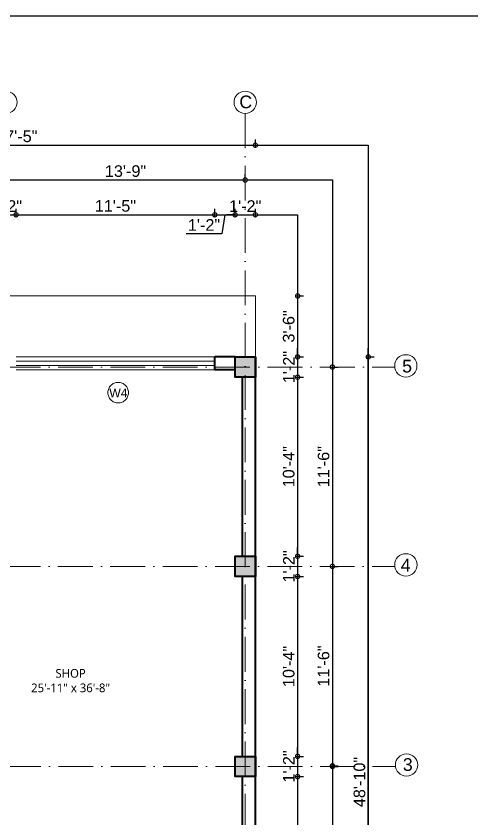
# Model space of a CAD drawing. Header units: inches. Extents: x -71 to 2682309, y -3332 to 801571.
# Drawn here: x 2668624 to 2668938, y 798589 to 799143 of the extents above; entities that cross this region are included whole.
import ezdxf

# ---------------------------------------------------------------- set-up
doc = ezdxf.new("R2010")
doc.units = ezdxf.units.IN
doc.header["$MEASUREMENT"] = 0
doc.header["$PDMODE"] = 99
doc.linetypes.add('ACAD_ISO04W100', pattern=[30, 24, -3, 0, -3])
doc.linetypes.add('ACAD_ISO10W100', pattern=[18, 12, -3, 0, -3])
for name, color, linetype, lineweight in [('BORDER', 5, 'Continuous', 60), ('CENTER  LINE RA', 10, 'ACAD_ISO04W100', 18), ('CONC. OUTLINE RA', 150, 'Continuous', 40), ('DOOR-WIN RA', 3, 'Continuous', 20), ('ele 4', 114, 'Continuous', 9), ('HATCH RA', 8, 'Continuous', 9), ('stair EA', 132, 'Continuous', 5), ('TEXT RA', 254, 'Continuous', 20), ('TEXTURE EA', 8, 'ACAD_ISO10W100', 9), ('wall EA', 24, 'Continuous', 40)]:
    doc.layers.add(name, color=color, linetype=linetype, lineweight=lineweight)
for name, color, linetype in [('HACTH', 7, 'Continuous'), ('lettring', 7, 'Continuous'), ('text EA', 7, 'Continuous')]:
    doc.layers.add(name, color=color, linetype=linetype)
doc.styles.add('EAPL', font='arial.ttf', dxfattribs={"height": 8})
doc.styles.get("Standard").update_dxf_attribs({"font": 'arial.ttf'})
doc.dimstyles.new('EA Copy of 1-8', dxfattribs={"dimtxt": 8, "dimasz": 6, "dimexe": 4, "dimexo": 6, "dimgap": 2, "dimtad": 1, "dimdec": 0, "dimzin": 0, "dimdsep": 46, "dimlunit": 3, "dimtxsty": 'EAPL', "dimblk": 'DOTSMALL', "dimcen": -0.09, "dimdle": 6, "dimclrd": 256, "dimclre": 256, "dimclrt": 256, "dimadec": 0, "dimazin": 0, "dimtfac": 8, "dimtdec": 0, "dimtix": 1, "dimtmove": 0, "dimatfit": 3, "dimldrblk": 'OPEN30', "dimfxl": 1, "dimfxlon": 1, "dimtolj": 1, "dimtzin": 0, "dimlwd": -1, "dimlwe": -1, "dimarcsym": 0})

# ---------------------------------------------------------------- blocks, each defined once
blk = doc.blocks.new('COLUMN')
at = {"layer": 'HACTH', "lineweight": 30, "transparency": 33554541}
h = blk.add_hatch(color=256, dxfattribs=at)
h.dxf.hatch_style = 1
h.paths.add_polyline_path([(2659104.19, 784576.38), (2659090.19, 784576.38), (2659090.19, 784562.38), (2659104.19, 784562.38)])
at = {"layer": 'CONC. OUTLINE RA'}
blk.add_lwpolyline([(2659090.19, 784576.38), (2659104.19, 784576.38), (2659104.19, 784562.38), (2659090.19, 784562.38)], close=True, dxfattribs=at)
blk = doc.blocks.new('_DotSmall')
at = {"color": 0, "linetype": 'ByBlock', "const_width": 0.5}
blk.add_lwpolyline([(-0.0625, 0, 1), (0.0625, 0, 1)], format="xyb", close=True, dxfattribs=at)
blk = doc.blocks.new('*D1025')
at = {"layer": 'Defpoints', "color": 0, "transparency": 16777216}
for p in [(2668781.63, 799029.57), (2668781.63, 798918.57), (2668616.63, 798898.6)]:
    blk.add_point(p, dxfattribs=at)
at = {"layer": 'lettring', "transparency": 16777216}
for p, q in [((2668616.63, 799028.57), (2668616.63, 799033.57)), ((2668781.63, 799028.57), (2668781.63, 799033.57)), ((2668610.63, 799029.57), (2668787.63, 799029.57))]:
    blk.add_line(p, q, dxfattribs=at)
at = {"layer": 'lettring', "transparency": 16777216, "xscale": 6, "yscale": 6, "zscale": 6, "rotation": 180}
blk.add_blockref('_DotSmall', (2668616.63, 799029.57), dxfattribs=at)
at = {"layer": 'lettring', "transparency": 16777216, "xscale": 6, "yscale": 6, "zscale": 6}
blk.add_blockref('_DotSmall', (2668781.63, 799029.57), dxfattribs=at)
at = {"layer": 'lettring', "transparency": 16777216, "insert": (2668699.13, 799035.66), "char_height": 8, "attachment_point": 5, "style": 'EAPL'}
blk.add_mtext('\\A1;13\'-9"', dxfattribs=at)
blk = doc.blocks.new('_Open30')
at = {"color": 0, "linetype": 'ByBlock', "lineweight": -2}
for p, q in [((-1, 0.268), (0, 0)), ((0, 0), (-1, -0.268)), ((0, 0), (-1, 0))]:
    blk.add_line(p, q, dxfattribs=at)
blk = doc.blocks.new('*D1057')
at = {"layer": 'Defpoints', "color": 0, "transparency": 16777216}
for p in [(2668788.63, 799053.57), (2668459.74, 798925.57), (2668788.63, 798907.57)]:
    blk.add_point(p, dxfattribs=at)
at = {"layer": 'lettring', "transparency": 16777216}
for p, q in [((2668459.74, 799052.57), (2668459.74, 799057.57)), ((2668788.63, 799052.57), (2668788.63, 799057.57)), ((2668453.74, 799053.57), (2668794.63, 799053.57))]:
    blk.add_line(p, q, dxfattribs=at)
at = {"layer": 'lettring', "transparency": 16777216, "xscale": 6, "yscale": 6, "zscale": 6, "rotation": 180}
blk.add_blockref('_DotSmall', (2668459.74, 799053.57), dxfattribs=at)
at = {"layer": 'lettring', "transparency": 16777216, "xscale": 6, "yscale": 6, "zscale": 6}
blk.add_blockref('_DotSmall', (2668788.63, 799053.57), dxfattribs=at)
at = {"layer": 'lettring', "transparency": 16777216, "insert": (2668624.18, 799059.66), "char_height": 8, "attachment_point": 5, "style": 'EAPL'}
blk.add_mtext('\\A1;27\'-5"', dxfattribs=at)
blk = doc.blocks.new('*D1026')
at = {"layer": 'Defpoints', "color": 0, "transparency": 16777216}
for p in [(2668788.63, 798949.57), (2668788.55, 798907.57), (2668817.74, 798907.57)]:
    blk.add_point(p, dxfattribs=at)
at = {"layer": 'lettring', "transparency": 16777216}
for p, q in [((2668817.74, 798955.57), (2668817.74, 798901.57)), ((2668816.74, 798949.57), (2668821.74, 798949.57)), ((2668816.74, 798907.57), (2668821.74, 798907.57))]:
    blk.add_line(p, q, dxfattribs=at)
at = {"layer": 'lettring', "transparency": 16777216, "xscale": 6, "yscale": 6, "zscale": 6}
for p, rotation in [((2668817.74, 798949.57), 90), ((2668817.74, 798907.57), 270)]:
    blk.add_blockref('_DotSmall', p, dxfattribs=dict(at, rotation=rotation))
at = {"layer": 'lettring', "transparency": 16777216, "insert": (2668811.65, 798928.57), "char_height": 8, "attachment_point": 5, "rotation": 90, "style": 'EAPL'}
blk.add_mtext('\\A1;3\'-6"', dxfattribs=at)
blk = doc.blocks.new('*D1027')
at = {"layer": 'Defpoints', "color": 0, "transparency": 16777216}
for p in [(2668788.63, 798907.57), (2668788.55, 798893.57), (2668817.74, 798893.57)]:
    blk.add_point(p, dxfattribs=at)
at = {"layer": 'lettring', "transparency": 16777216}
for p, q in [((2668817.74, 798907.57), (2668817.74, 798913.57)), ((2668816.74, 798907.57), (2668821.74, 798907.57)), ((2668817.74, 798907.57), (2668817.74, 798893.57)), ((2668816.74, 798893.57), (2668821.74, 798893.57)), ((2668817.74, 798893.57), (2668817.74, 798887.57))]:
    blk.add_line(p, q, dxfattribs=at)
at = {"layer": 'lettring', "transparency": 16777216, "xscale": 6, "yscale": 6, "zscale": 6}
for p, rotation in [((2668817.74, 798907.57), 270), ((2668817.74, 798893.57), 90)]:
    blk.add_blockref('_DotSmall', p, dxfattribs=dict(at, rotation=rotation))
at = {"layer": 'lettring', "transparency": 16777216, "insert": (2668811.72, 798900.57), "char_height": 8, "attachment_point": 5, "rotation": 90, "style": 'EAPL'}
blk.add_mtext('\\A1;1\'-2"', dxfattribs=at)
blk = doc.blocks.new('*D1028')
at = {"layer": 'Defpoints', "color": 0, "transparency": 16777216}
for p in [(2668788.55, 798893.57), (2668788.55, 798770.07), (2668817.74, 798770.07)]:
    blk.add_point(p, dxfattribs=at)
at = {"layer": 'lettring', "transparency": 16777216}
for p, q in [((2668817.74, 798899.57), (2668817.74, 798764.07)), ((2668816.74, 798893.57), (2668821.74, 798893.57)), ((2668816.74, 798770.07), (2668821.74, 798770.07))]:
    blk.add_line(p, q, dxfattribs=at)
at = {"layer": 'lettring', "transparency": 16777216, "xscale": 6, "yscale": 6, "zscale": 6}
for p, rotation in [((2668817.74, 798893.57), 90), ((2668817.74, 798770.07), 270)]:
    blk.add_blockref('_DotSmall', p, dxfattribs=dict(at, rotation=rotation))
at = {"layer": 'lettring', "transparency": 16777216, "insert": (2668811.65, 798831.82), "char_height": 8, "attachment_point": 5, "rotation": 90, "style": 'EAPL'}
blk.add_mtext('\\A1;10\'-4"', dxfattribs=at)
blk = doc.blocks.new('*D1029')
at = {"layer": 'Defpoints', "color": 0, "transparency": 16777216}
for p in [(2668788.64, 798770.07), (2668788.55, 798756.07), (2668817.74, 798756.07)]:
    blk.add_point(p, dxfattribs=at)
at = {"layer": 'lettring', "transparency": 16777216}
for p, q in [((2668817.74, 798770.07), (2668817.74, 798776.07)), ((2668816.74, 798770.07), (2668821.74, 798770.07)), ((2668817.74, 798770.07), (2668817.74, 798756.07)), ((2668816.74, 798756.07), (2668821.74, 798756.07)), ((2668817.74, 798756.07), (2668817.74, 798750.07))]:
    blk.add_line(p, q, dxfattribs=at)
at = {"layer": 'lettring', "transparency": 16777216, "xscale": 6, "yscale": 6, "zscale": 6}
for p, rotation in [((2668817.74, 798770.07), 270), ((2668817.74, 798756.07), 90)]:
    blk.add_blockref('_DotSmall', p, dxfattribs=dict(at, rotation=rotation))
at = {"layer": 'lettring', "transparency": 16777216, "insert": (2668811.72, 798763.07), "char_height": 8, "attachment_point": 5, "rotation": 90, "style": 'EAPL'}
blk.add_mtext('\\A1;1\'-2"', dxfattribs=at)
blk = doc.blocks.new('*D1030')
at = {"layer": 'Defpoints', "color": 0, "transparency": 16777216}
for p in [(2668788.55, 798756.07), (2668788.55, 798632.07), (2668817.74, 798632.07)]:
    blk.add_point(p, dxfattribs=at)
at = {"layer": 'lettring', "transparency": 16777216}
for p, q in [((2668817.74, 798762.07), (2668817.74, 798626.07)), ((2668816.74, 798756.07), (2668821.74, 798756.07)), ((2668816.74, 798632.07), (2668821.74, 798632.07))]:
    blk.add_line(p, q, dxfattribs=at)
at = {"layer": 'lettring', "transparency": 16777216, "xscale": 6, "yscale": 6, "zscale": 6}
for p, rotation in [((2668817.74, 798756.07), 90), ((2668817.74, 798632.07), 270)]:
    blk.add_blockref('_DotSmall', p, dxfattribs=dict(at, rotation=rotation))
at = {"layer": 'lettring', "transparency": 16777216, "insert": (2668811.65, 798694.07), "char_height": 8, "attachment_point": 5, "rotation": 90, "style": 'EAPL'}
blk.add_mtext('\\A1;10\'-4"', dxfattribs=at)
blk = doc.blocks.new('*D1031')
at = {"layer": 'Defpoints', "color": 0, "transparency": 16777216}
for p in [(2668788.55, 798632.07), (2668788.64, 798618.07), (2668817.74, 798618.07)]:
    blk.add_point(p, dxfattribs=at)
at = {"layer": 'lettring', "transparency": 16777216}
for p, q in [((2668817.74, 798632.07), (2668817.74, 798638.07)), ((2668816.74, 798632.07), (2668821.74, 798632.07)), ((2668817.74, 798632.07), (2668817.74, 798618.07)), ((2668816.74, 798618.07), (2668821.74, 798618.07)), ((2668817.74, 798618.07), (2668817.74, 798612.07))]:
    blk.add_line(p, q, dxfattribs=at)
at = {"layer": 'lettring', "transparency": 16777216, "xscale": 6, "yscale": 6, "zscale": 6}
for p, rotation in [((2668817.74, 798632.07), 270), ((2668817.74, 798618.07), 90)]:
    blk.add_blockref('_DotSmall', p, dxfattribs=dict(at, rotation=rotation))
at = {"layer": 'lettring', "transparency": 16777216, "insert": (2668811.72, 798625.07), "char_height": 8, "attachment_point": 5, "rotation": 90, "style": 'EAPL'}
blk.add_mtext('\\A1;1\'-2"', dxfattribs=at)
blk = doc.blocks.new('*D1032')
at = {"layer": 'Defpoints', "color": 0, "transparency": 16777216}
for p in [(2668788.55, 798618.07), (2668788.64, 798463.07), (2668817.74, 798463.07)]:
    blk.add_point(p, dxfattribs=at)
at = {"layer": 'lettring', "transparency": 16777216}
for p, q in [((2668817.74, 798624.07), (2668817.74, 798457.07)), ((2668816.74, 798618.07), (2668821.74, 798618.07)), ((2668816.74, 798463.07), (2668821.74, 798463.07))]:
    blk.add_line(p, q, dxfattribs=at)
at = {"layer": 'lettring', "transparency": 16777216, "xscale": 6, "yscale": 6, "zscale": 6}
for p, rotation in [((2668817.74, 798618.07), 90), ((2668817.74, 798463.07), 270)]:
    blk.add_blockref('_DotSmall', p, dxfattribs=dict(at, rotation=rotation))
at = {"layer": 'lettring', "transparency": 16777216, "insert": (2668811.72, 798540.57), "char_height": 8, "attachment_point": 5, "rotation": 90, "style": 'EAPL'}
blk.add_mtext('\\A1;12\'-11"', dxfattribs=at)
blk = doc.blocks.new('*D1046')
at = {"layer": 'Defpoints', "color": 0, "transparency": 16777216}
for p in [(2668781.63, 798900.57), (2668781.63, 798763.07), (2668841.75, 798763.07)]:
    blk.add_point(p, dxfattribs=at)
at = {"layer": 'lettring', "transparency": 16777216}
for p, q in [((2668841.75, 798906.57), (2668841.75, 798757.07)), ((2668840.75, 798900.57), (2668845.75, 798900.57)), ((2668840.75, 798763.07), (2668845.75, 798763.07))]:
    blk.add_line(p, q, dxfattribs=at)
at = {"layer": 'lettring', "transparency": 16777216, "xscale": 6, "yscale": 6, "zscale": 6}
for p, rotation in [((2668841.75, 798900.57), 90), ((2668841.75, 798763.07), 270)]:
    blk.add_blockref('_DotSmall', p, dxfattribs=dict(at, rotation=rotation))
at = {"layer": 'lettring', "transparency": 16777216, "insert": (2668835.67, 798831.82), "char_height": 8, "attachment_point": 5, "rotation": 90, "style": 'EAPL'}
blk.add_mtext('\\A1;11\'-6"', dxfattribs=at)
blk = doc.blocks.new('*D1047')
at = {"layer": 'Defpoints', "color": 0, "transparency": 16777216}
for p in [(2668781.63, 798763.07), (2668781.63, 798625.56), (2668841.75, 798625.56)]:
    blk.add_point(p, dxfattribs=at)
at = {"layer": 'lettring', "transparency": 16777216}
for p, q in [((2668841.75, 798769.07), (2668841.75, 798619.56)), ((2668840.75, 798763.07), (2668845.75, 798763.07)), ((2668840.75, 798625.56), (2668845.75, 798625.56))]:
    blk.add_line(p, q, dxfattribs=at)
at = {"layer": 'lettring', "transparency": 16777216, "xscale": 6, "yscale": 6, "zscale": 6}
for p, rotation in [((2668841.75, 798763.07), 90), ((2668841.75, 798625.56), 270)]:
    blk.add_blockref('_DotSmall', p, dxfattribs=dict(at, rotation=rotation))
at = {"layer": 'lettring', "transparency": 16777216, "insert": (2668835.67, 798694.32), "char_height": 8, "attachment_point": 5, "rotation": 90, "style": 'EAPL'}
blk.add_mtext('\\A1;11\'-6"', dxfattribs=at)
blk = doc.blocks.new('*D1048')
at = {"layer": 'Defpoints', "color": 0, "transparency": 16777216}
for p in [(2668781.64, 798625.07), (2668781.64, 798456.07), (2668841.75, 798456.07)]:
    blk.add_point(p, dxfattribs=at)
at = {"layer": 'lettring', "transparency": 16777216}
for p, q in [((2668841.75, 798631.07), (2668841.75, 798450.07)), ((2668840.75, 798625.07), (2668845.75, 798625.07)), ((2668840.75, 798456.07), (2668845.75, 798456.07))]:
    blk.add_line(p, q, dxfattribs=at)
at = {"layer": 'lettring', "transparency": 16777216, "xscale": 6, "yscale": 6, "zscale": 6}
for p, rotation in [((2668841.75, 798625.07), 90), ((2668841.75, 798456.07), 270)]:
    blk.add_blockref('_DotSmall', p, dxfattribs=dict(at, rotation=rotation))
at = {"layer": 'lettring', "transparency": 16777216, "insert": (2668835.74, 798540.57), "char_height": 8, "attachment_point": 5, "rotation": 90, "style": 'EAPL'}
blk.add_mtext('\\A1;14\'-1"', dxfattribs=at)
blk = doc.blocks.new('*D1050')
at = {"layer": 'Defpoints', "color": 0, "transparency": 16777216}
for p in [(2668788.63, 798907.57), (2668866.49, 798907.57), (2668788.55, 798321.19)]:
    blk.add_point(p, dxfattribs=at)
at = {"layer": 'lettring', "transparency": 16777216}
for p, q in [((2668866.49, 798315.19), (2668866.49, 798913.57)), ((2668865.49, 798907.57), (2668870.49, 798907.57)), ((2668865.49, 798321.19), (2668870.49, 798321.19))]:
    blk.add_line(p, q, dxfattribs=at)
at = {"layer": 'lettring', "transparency": 16777216, "xscale": 6, "yscale": 6, "zscale": 6}
for p, rotation in [((2668866.49, 798907.57), 90), ((2668866.49, 798321.19), 270)]:
    blk.add_blockref('_DotSmall', p, dxfattribs=dict(at, rotation=rotation))
at = {"layer": 'lettring', "transparency": 16777216, "insert": (2668860.41, 798614.38), "char_height": 8, "attachment_point": 5, "rotation": 90, "style": 'EAPL'}
blk.add_mtext('\\A1;48\'-10"', dxfattribs=at)
blk = doc.blocks.new('*D1065')
at = {"layer": 'Defpoints', "color": 0, "transparency": 16777216}
for p in [(2668623.63, 799005.57), (2668609.63, 798925.57), (2668623.63, 798925.57)]:
    blk.add_point(p, dxfattribs=at)
at = {"layer": 'lettring', "transparency": 16777216}
for p, q in [((2668609.63, 799004.57), (2668609.63, 799009.57)), ((2668623.63, 799004.57), (2668623.63, 799009.57)), ((2668609.63, 799005.57), (2668603.63, 799005.57)), ((2668609.63, 799005.57), (2668623.63, 799005.57)), ((2668623.63, 799005.57), (2668629.63, 799005.57))]:
    blk.add_line(p, q, dxfattribs=at)
at = {"layer": 'lettring', "transparency": 16777216, "xscale": 6, "yscale": 6, "zscale": 6}
blk.add_blockref('_DotSmall', (2668609.63, 799005.57), dxfattribs=at)
at = {"layer": 'lettring', "transparency": 16777216, "xscale": 6, "yscale": 6, "zscale": 6, "rotation": 180}
blk.add_blockref('_DotSmall', (2668623.63, 799005.57), dxfattribs=at)
at = {"layer": 'lettring', "transparency": 16777216, "insert": (2668616.63, 799011.59), "char_height": 8, "attachment_point": 5, "style": 'EAPL'}
blk.add_mtext('\\A1;1\'-2"', dxfattribs=at)
blk = doc.blocks.new('*D1066')
at = {"layer": 'Defpoints', "color": 0, "transparency": 16777216}
for p in [(2668760.66, 799005.57), (2668623.63, 798925.57), (2668760.66, 798925.59)]:
    blk.add_point(p, dxfattribs=at)
at = {"layer": 'lettring', "transparency": 16777216}
for p, q in [((2668623.63, 799004.57), (2668623.63, 799009.57)), ((2668760.66, 799004.57), (2668760.66, 799009.57)), ((2668617.63, 799005.57), (2668766.66, 799005.57))]:
    blk.add_line(p, q, dxfattribs=at)
at = {"layer": 'lettring', "transparency": 16777216, "xscale": 6, "yscale": 6, "zscale": 6, "rotation": 180}
blk.add_blockref('_DotSmall', (2668623.63, 799005.57), dxfattribs=at)
at = {"layer": 'lettring', "transparency": 16777216, "xscale": 6, "yscale": 6, "zscale": 6}
blk.add_blockref('_DotSmall', (2668760.66, 799005.57), dxfattribs=at)
at = {"layer": 'lettring', "transparency": 16777216, "insert": (2668692.14, 799011.66), "char_height": 8, "attachment_point": 5, "style": 'EAPL'}
blk.add_mtext('\\A1;11\'-5"', dxfattribs=at)
blk = doc.blocks.new('*D1067')
at = {"layer": 'Defpoints', "color": 0, "transparency": 16777216}
for p in [(2668774.63, 799005.56), (2668774.63, 798925.57), (2668760.66, 798907.59)]:
    blk.add_point(p, dxfattribs=at)
at = {"layer": 'lettring', "transparency": 16777216}
for p, q in [((2668760.66, 799004.56), (2668760.66, 799009.56)), ((2668774.63, 799004.56), (2668774.63, 799009.56)), ((2668754.66, 799005.56), (2668780.63, 799005.56)), ((2668767.65, 799005.56), (2668765.5, 798992.55)), ((2668765.5, 798992.55), (2668740.99, 798992.55))]:
    blk.add_line(p, q, dxfattribs=at)
at = {"layer": 'lettring', "transparency": 16777216, "xscale": 6, "yscale": 6, "zscale": 6, "rotation": 180}
blk.add_blockref('_DotSmall', (2668760.66, 799005.56), dxfattribs=at)
at = {"layer": 'lettring', "transparency": 16777216, "xscale": 6, "yscale": 6, "zscale": 6}
blk.add_blockref('_DotSmall', (2668774.63, 799005.56), dxfattribs=at)
at = {"layer": 'lettring', "transparency": 16777216, "insert": (2668753.25, 798998.56), "char_height": 8, "attachment_point": 5, "style": 'EAPL'}
blk.add_mtext('\\A1;1\'-2"', dxfattribs=at)
blk = doc.blocks.new('*D1068')
at = {"layer": 'Defpoints', "color": 0, "transparency": 16777216}
for p in [(2668788.63, 799005.57), (2668788.63, 798925.57), (2668774.63, 798907.57)]:
    blk.add_point(p, dxfattribs=at)
at = {"layer": 'lettring', "transparency": 16777216}
for p, q in [((2668774.63, 799004.57), (2668774.63, 799009.57)), ((2668788.63, 799004.57), (2668788.63, 799009.57)), ((2668774.63, 799005.57), (2668768.63, 799005.57)), ((2668774.63, 799005.57), (2668788.63, 799005.57)), ((2668788.63, 799005.57), (2668794.63, 799005.57))]:
    blk.add_line(p, q, dxfattribs=at)
at = {"layer": 'lettring', "transparency": 16777216, "xscale": 6, "yscale": 6, "zscale": 6}
blk.add_blockref('_DotSmall', (2668774.63, 799005.57), dxfattribs=at)
at = {"layer": 'lettring', "transparency": 16777216, "xscale": 6, "yscale": 6, "zscale": 6, "rotation": 180}
blk.add_blockref('_DotSmall', (2668788.63, 799005.57), dxfattribs=at)
at = {"layer": 'lettring', "transparency": 16777216, "insert": (2668781.63, 799011.59), "char_height": 8, "attachment_point": 5, "style": 'EAPL'}
blk.add_mtext('\\A1;1\'-2"', dxfattribs=at)

msp = doc.modelspace()

# ---------------------------------------------------------------- linework, layer by layer
at = {"layer": 'BORDER', "lineweight": 30}
msp.add_lwpolyline([(2670631.06, 799142.64), (2669094.96, 799142.64), (2667654.44, 799142.64), (2667654.44, 798094.24), (2667654.44, 797051.99), (2669094.96, 797051.99), (2670631.06, 797051.99)], dxfattribs=at)
at = {"layer": 'CENTER  LINE RA', "linetype": 'ACAD_ISO10W100', "ltscale": 2}
for p, q in [((2668781.63, 799075.45), (2668781.63, 798199.2)), ((2668363.83, 798900.57), (2668884.72, 798900.57)), ((2668363.74, 798763.07), (2668884.63, 798763.07)), ((2668364.04, 798625.07), (2668884.94, 798625.07))]:
    msp.add_line(p, q, dxfattribs=at)
at = {"layer": 'Defpoints'}
for points in [[(2668381.78, 799053.57), (2668866.49, 799053.57), (2668866.49, 798223.17), (2668381.78, 798223.17)], [(2668406.52, 799029.57), (2668841.75, 799029.57), (2668841.75, 798247.91), (2668406.52, 798247.91)], [(2668430.52, 799005.57), (2668817.75, 799005.57), (2668817.75, 798271.91), (2668430.52, 798271.91)]]:
    msp.add_lwpolyline(points, close=True, dxfattribs=at)
at = {"layer": 'DOOR-WIN RA'}
for p, q in [((2668623.66, 798907.57), (2668760.66, 798907.59)), ((2668623.66, 798904.57), (2668760.66, 798904.59)), ((2668623.66, 798901.57), (2668760.66, 798901.59)), ((2668623.66, 798898.57), (2668760.66, 798898.59))]:
    msp.add_line(p, q, dxfattribs=at)
at = {"layer": 'ele 4'}
for p, q in [((2668761.66, 798901.59), (2668761.66, 798901.59)), ((2668761.66, 798898.59), (2668761.66, 798898.59))]:
    msp.add_line(p, q, dxfattribs=at)
at = {"layer": 'stair EA'}
for p in [(2668459.73, 798949.57), (2668788.63, 798907.57)]:
    msp.add_line(p, (2668788.63, 798949.57), dxfattribs=at)
at = {"layer": 'TEXTURE EA', "linetype": 'ByBlock', "ltscale": 2}
for centre in [(2668616.63, 799083.14), (2668781.63, 799083.14), (2668892.37, 798901.39), (2668892.4, 798764.12), (2668892.88, 798626.12)]:
    msp.add_circle(centre, 7.69, dxfattribs=at)
at = {"layer": 'TEXTURE EA', "linetype": 'ACAD_ISO10W100', "ltscale": 4}
msp.add_circle((2668694.04, 798882.9), 7.09, dxfattribs=at)
at = {"layer": 'wall EA'}
for p, q in [((2668760.66, 798898.59), (2668760.66, 798907.59)), ((2668774.67, 798907.59), (2668760.66, 798907.59)), ((2668788.55, 798907.57), (2668788.55, 798335.19)), ((2668774.63, 798898.59), (2668760.66, 798898.59)), ((2668779.64, 798893.57), (2668779.64, 798770.07)), ((2668779.64, 798756.07), (2668779.64, 798632.07)), ((2668779.64, 798618.07), (2668779.64, 798463.07))]:
    msp.add_line(p, q, dxfattribs=at)

# ---------------------------------------------------------------- block references
at = {"layer": 'HATCH RA', "lineweight": 30, "rotation": 270}
for p in [(1884212.25, 3457997.76), (1884212.26, 3457860.26), (1884212.26, 3457722.26)]:
    msp.add_blockref('COLUMN', p, dxfattribs=at)

# ---------------------------------------------------------------- texts
at = {"layer": 'text EA', "char_height": 6, "attachment_point": 2}
for s, insert, width in [('W4', (2668694.2, 798885.7), 11.1695), ('{\\fTrebuchet MS|b0|i0|c0|p34;SHOP\\P25\'-11" x 36\'-8"}', (2668661.25, 798692.31), 87.9157)]:
    msp.add_mtext(s, dxfattribs=dict(at, insert=insert, width=width))
at = {"layer": 'TEXT RA', "char_height": 8.76, "attachment_point": 1}
for s, insert in [('C', (2668777.57, 799087.82)), ('5', (2668889.81, 798905.57)), ('4', (2668888.85, 798768.3)), ('3', (2668890.32, 798630.8))]:
    msp.add_mtext_dynamic_manual_height_columns(s, width=8.7644, gutter_width=43.82, heights=[0], dxfattribs=dict(at, insert=insert))

# ---------------------------------------------------------------- dimensions: what is measured, and where the dimension line sits
at = {"layer": 'lettring'}
for base, p1, p2, picture, middle in [((2668788.63, 799053.57), (2668459.74, 798925.57), (2668788.63, 798907.57), '*D1057', (2668624.18, 799059.66)), ((2668781.63, 799029.57), (2668616.63, 798898.6), (2668781.63, 798918.57), '*D1025', (2668699.13, 799035.66))]:
    dim = msp.add_linear_dim(base=base, p1=p1, p2=p2, dimstyle='EA Copy of 1-8', dxfattribs=at)
    dim.commit()
    dim.dimension.update_dxf_attribs({"geometry": picture, "text_midpoint": middle})
for base, p1, p2, picture, middle in [((2668623.63, 799005.57), (2668609.63, 798925.57), (2668623.63, 798925.57), '*D1065', (2668616.63, 799011.59)), ((2668760.66, 799005.57), (2668623.63, 798925.57), (2668760.66, 798925.59), '*D1066', (2668692.14, 799011.66)), ((2668788.63, 799005.57), (2668774.63, 798907.57), (2668788.63, 798925.57), '*D1068', (2668781.63, 799011.59))]:
    dim = msp.add_linear_dim(base=base, p1=p1, p2=p2, dimstyle='EA Copy of 1-8', override={"dimtmove": 1}, dxfattribs=at)
    dim.commit()
    dim.dimension.update_dxf_attribs({"geometry": picture, "text_midpoint": middle})
dim = msp.add_linear_dim(base=(2668774.63, 799005.56), p1=(2668760.66, 798907.59), p2=(2668774.63, 798925.57), dimstyle='EA Copy of 1-8', override={"dimtmove": 1}, dxfattribs=at)
dim.commit()
dim.dimension.update_dxf_attribs({"geometry": '*D1067', "text_midpoint": (2668763.5, 798992.55), "dimtype": 160})
for base, p1, p2, picture, middle in [((2668817.74, 798907.57), (2668788.63, 798949.57), (2668788.55, 798907.57), '*D1026', (2668811.65, 798928.57)), ((2668817.74, 798893.57), (2668788.63, 798907.57), (2668788.55, 798893.57), '*D1027', (2668811.72, 798900.57)), ((2668817.7356, 798770.073), (2668788.5482, 798893.5733), (2668788.5482, 798770.073), '*D1028', (2668811.651, 798831.8232)), ((2668817.74, 798756.07), (2668788.64, 798770.07), (2668788.55, 798756.07), '*D1029', (2668811.72, 798763.07)), ((2668841.75, 798625.56), (2668781.63, 798763.07), (2668781.63, 798625.56), '*D1047', (2668835.67, 798694.32)), ((2668817.74, 798632.07), (2668788.55, 798756.07), (2668788.55, 798632.07), '*D1030', (2668811.65, 798694.07)), ((2668817.74, 798618.07), (2668788.55, 798632.07), (2668788.64, 798618.07), '*D1031', (2668811.72, 798625.07)), ((2668841.75, 798456.07), (2668781.64, 798625.07), (2668781.64, 798456.07), '*D1048', (2668835.74, 798540.57)), ((2668817.74, 798463.07), (2668788.55, 798618.07), (2668788.64, 798463.07), '*D1032', (2668811.72, 798540.57))]:
    dim = msp.add_linear_dim(base=base, p1=p1, p2=p2, angle=90, dimstyle='EA Copy of 1-8', override={"dimtmove": 1}, dxfattribs=at)
    dim.commit()
    dim.dimension.update_dxf_attribs({"geometry": picture, "text_midpoint": middle})
for base, p1, p2, picture, middle in [((2668866.49, 798907.57), (2668788.55, 798321.19), (2668788.63, 798907.57), '*D1050', (2668860.41, 798614.38)), ((2668841.7514, 798763.0732), (2668781.6323, 798900.5733), (2668781.6323, 798763.0732), '*D1046', (2668835.6668, 798831.8232))]:
    dim = msp.add_linear_dim(base=base, p1=p1, p2=p2, angle=90, dimstyle='EA Copy of 1-8', dxfattribs=at)
    dim.commit()
    dim.dimension.update_dxf_attribs({"geometry": picture, "text_midpoint": middle})

doc.saveas('drawing.dxf')
